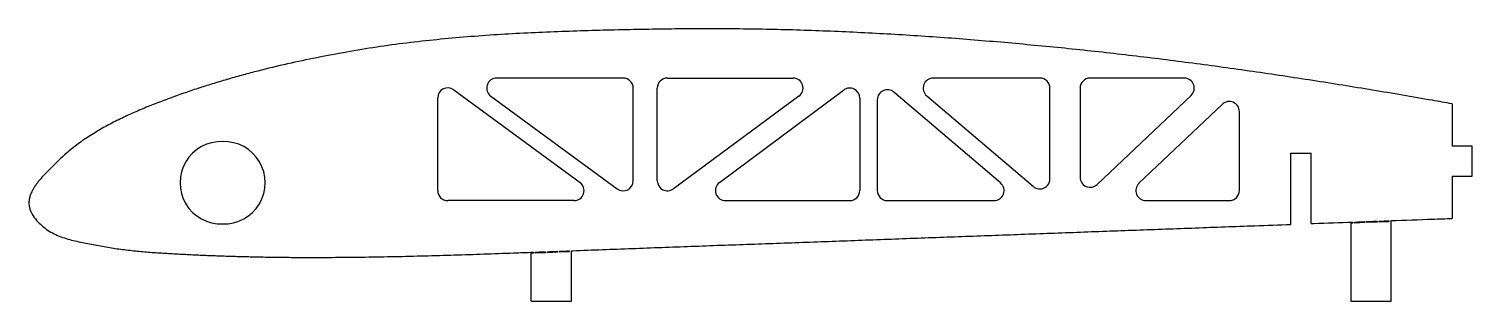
# Model space of a CAD drawing. Header units: millimetres. Extents: x 0 to 143, y -10 to 17.
import ezdxf

# ---------------------------------------------------------------- set-up
doc = ezdxf.new("R2010")
doc.units = ezdxf.units.MM

msp = doc.modelspace()

# ---------------------------------------------------------------- linework, layer by layer
at = {"color": 7, "linetype": 'Continuous', "lineweight": 25}
for p, q in [((59, 12.19), (46.45, 12.19)), ((63.39, 12.19), (75.87, 12.19)), ((100.39, 12.19), (89.8, 12.19)), ((114.72, 12.19), (105.38, 12.19)), ((40.58, 1), (40.58, 10.22)), ((42.17, 11.02), (54.72, 1.81)), ((45.86, 10.39), (58.41, 1.17)), ((60, 1.98), (60, 11.19)), ((62.39, 1.98), (62.39, 11.19)), ((76.46, 10.39), (63.99, 1.18)), ((68.57, 1.8), (80.9, 11)), ((82.5, 10.2), (82.5, 1)), ((96.48, 1.76), (85.89, 10.79)), ((89.15, 10.43), (99.74, 1.4)), ((101.39, 2.17), (101.39, 11.19)), ((104.38, 11.19), (104.38, 2.33)), ((106.07, 1.6), (115.41, 10.47)), ((84.24, 10.03), (84.24, 1)), ((118.51, 9.58), (110.23, 1.73)), ((120.2, 1), (120.2, 8.86)), ((141.32, 9.63), (141.32, 5.42)), ((125.32, 4.71), (127.32, 4.71)), ((125.32, -2.36), (125.32, 4.71)), ((127.32, -2.29), (127.32, 4.71)), ((143.32, 5.42), (141.32, 5.42)), ((143.32, 2.42), (143.32, 5.42)), ((141.32, 2.42), (143.32, 2.42)), ((141.32, 2.42), (141.32, -1.77)), ((54.12, 0), (41.58, 0)), ((69.17, 0), (81.5, 0)), ((85.24, 0), (95.83, 0)), ((110.92, 0), (119.2, 0)), ((131.47, -2.23), (131.26, -2.24)), ((131.26, -2.24), (131.26, -10)), ((131.47, -2.13), (131.47, -2.23)), ((131.67, -2.23), (131.67, -2.13)), ((132.67, -2.19), (131.67, -2.23)), ((132.67, -2.09), (132.67, -2.19)), ((132.87, -2.18), (132.87, -2.08)), ((133.87, -2.14), (132.87, -2.18)), ((133.87, -2.04), (133.87, -2.14)), ((134.07, -2.14), (134.07, -2.04)), ((135.06, -2.1), (134.07, -2.14)), ((135.06, -2), (135.06, -2.1)), ((135.26, -10), (135.26, -1.99)), ((50.09, -5.23), (49.88, -5.24)), ((49.88, -10), (49.88, -5.24)), ((50.09, -5.13), (50.09, -5.23)), ((50.29, -5.22), (50.29, -5.12)), ((51.28, -5.18), (50.29, -5.22)), ((51.28, -5.18), (51.28, -5.08)), ((51.48, -5.18), (51.48, -5.08)), ((52.48, -5.14), (51.48, -5.18)), ((52.48, -5.14), (52.48, -5.04)), ((52.68, -5.13), (52.68, -5.03)), ((53.68, -5.09), (52.68, -5.13)), ((53.68, -5.09), (53.68, -4.99)), ((53.88, -10), (53.88, -4.99)), ((49.88, -10), (53.88, -10)), ((131.26, -10), (135.26, -10))]:
    msp.add_line(p, q, dxfattribs=at)
for centre, radius, start, end in [((46.45, 11.19), 1, 90, 233.7016), ((59, 11.19), 1, 0, 90), ((63.39, 11.19), 1, 90, 180), ((75.87, 11.19), 1, 306.4398, 90), ((89.8, 11.19), 1, 90, 229.5731), ((100.39, 11.19), 1, 0, 90), ((105.38, 11.19), 1, 90, 180), ((114.72, 11.19), 1, 313.503, 90), ((41.58, 10.22), 1, 53.7016, 180), ((81.5, 10.2), 1, 360, 126.7254), ((85.24, 10.03), 1, 49.5731, 180), ((119.2, 8.86), 1, 360, 133.503), ((19.09, 1.78), 4.1, 88.1337, 271.8663), ((19.35, 1.78), 4.1, 268.1337, 91.8663), ((54.12, 1), 1, 270, 53.7016), ((59, 1.98), 1, 233.7016, 0), ((63.39, 1.98), 1, 180, 306.4398), ((69.17, 1), 1, 126.7254, 270), ((95.83, 1), 1, 270, 49.5731), ((100.39, 2.17), 1, 229.5731, 0), ((105.38, 2.33), 1, 180, 313.503), ((110.92, 1), 1, 133.503, 270), ((41.58, 1), 1, 180, 270), ((81.5, 1), 1, 270, 0), ((85.24, 1), 1, 180, 270), ((119.2, 1), 1, 270, 0)]:
    msp.add_arc(centre, radius, start, end, dxfattribs=at)
for points, knots in [([(141.32, 9.63), (140.67, 9.75), (138.04, 10.21), (133.43, 11), (127.49, 11.95), (121.53, 12.85), (115.57, 13.67), (109.6, 14.42), (103.61, 15.09), (97.62, 15.66), (91.62, 16.16), (85.61, 16.56), (79.6, 16.86), (73.58, 17.05), (68.56, 17.1), (64.55, 17.08), (61.54, 17.04), (58.53, 16.98), (55.52, 16.9), (52.51, 16.8), (49.5, 16.67), (46.5, 16.51), (43.5, 16.29), (40.5, 16.02), (37.51, 15.69), (34.52, 15.28), (31.55, 14.79), (28.59, 14.23), (25.65, 13.61), (23.21, 13.02), (21.27, 12.51), (19.82, 12.1), (18.38, 11.67), (16.94, 11.22), (15.52, 10.74), (14.1, 10.23), (12.69, 9.71), (11.29, 9.14), (9.91, 8.54), (8.56, 7.89), (7.23, 7.18), (6.15, 6.53), (5.32, 5.97), (4.71, 5.53), (4.12, 5.07), (3.55, 4.58), (2.99, 4.07), (2.45, 3.54), (1.92, 3.01), (1.4, 2.47), (0.99, 1.99), (0.69, 1.59), (0.48, 1.28), (0.3, 0.95), (0.14, 0.6), (0.03, 0.24), (0, 0), (-0.01, -0.13)], [0.2430262, 0.2430262, 0.2430262, 0.2430262, 0.2532647, 0.2843787, 0.3154927, 0.3466066, 0.3777206, 0.4088346, 0.4399486, 0.4710625, 0.5021765, 0.5332905, 0.5644044, 0.5955184, 0.6266324, 0.6421894, 0.6577463, 0.6733033, 0.6888603, 0.7044173, 0.7199743, 0.7355313, 0.7510882, 0.7666452, 0.7822022, 0.7977592, 0.8133162, 0.8288732, 0.8444302, 0.8599871, 0.8677656, 0.8755441, 0.8833226, 0.8911011, 0.8988796, 0.9066581, 0.9144366, 0.9222151, 0.9299936, 0.9377721, 0.9455506, 0.953329, 0.9572183, 0.9611075, 0.9649968, 0.968886, 0.9727753, 0.9766645, 0.9805538, 0.984443, 0.9883323, 0.9902769, 0.9922215, 0.9941661, 0.9961108, 0.9980554, 1, 1, 1, 1]), ([(-0.01, -0.13), (-0.02, -0.38), (0.05, -0.87), (0.39, -1.53), (0.85, -2.11), (1.4, -2.61), (1.99, -3.04), (2.64, -3.39), (3.33, -3.66), (4.03, -3.88), (4.75, -4.05), (5.47, -4.19), (6.2, -4.34), (6.92, -4.48), (7.64, -4.61), (8.37, -4.73), (9.1, -4.83), (10.08, -4.95), (11.3, -5.07), (12.77, -5.19), (14.24, -5.27), (15.71, -5.35), (17.18, -5.42), (18.65, -5.48), (20.12, -5.53), (21.6, -5.57), (23.07, -5.6), (24.54, -5.63), (26.02, -5.64), (27.98, -5.65), (30.44, -5.64), (33.38, -5.61), (36.33, -5.56), (39.27, -5.49), (42.22, -5.4), (45.16, -5.31), (47.79, -5.21), (49.43, -5.15), (50.09, -5.13)], [0, 0, 0, 0, 0.0038897, 0.0077793, 0.011669, 0.0155587, 0.0194483, 0.023338, 0.0272277, 0.0311173, 0.035007, 0.0388966, 0.0427863, 0.046676, 0.0505656, 0.0544553, 0.058345, 0.0622346, 0.070014, 0.0777933, 0.0855726, 0.093352, 0.1011313, 0.1089106, 0.1166899, 0.1244693, 0.1322486, 0.1400279, 0.1478073, 0.1555866, 0.1711452, 0.1867039, 0.2022626, 0.2178212, 0.2333799, 0.2489385, 0.2644972, 0.274944, 0.274944, 0.274944, 0.274944]), ([(53.88, -4.99), (53.92, -4.98), (54.94, -4.94), (56.94, -4.87), (59.89, -4.76), (62.83, -4.65), (65.77, -4.54), (68.72, -4.43), (71.66, -4.33), (75.59, -4.19), (80.5, -4.01), (86.39, -3.79), (92.28, -3.57), (98.16, -3.36), (104.05, -3.14), (109.94, -2.92), (115.83, -2.71), (120.96, -2.52), (124.12, -2.4), (125.32, -2.36)], [0.2950112, 0.2950112, 0.2950112, 0.2950112, 0.2956145, 0.3111732, 0.3267318, 0.3422905, 0.3578491, 0.3734078, 0.3889665, 0.4045251, 0.4356424, 0.4667598, 0.4978771, 0.5289944, 0.5601117, 0.591229, 0.6223463, 0.6534637, 0.6724631, 0.6724631, 0.6724631, 0.6724631]), ([(127.32, -2.29), (127.41, -2.28), (128.8, -2.23), (130.18, -2.18), (131.47, -2.13)], [0.68303105, 0.68303105, 0.68303105, 0.68303105, 0.68458097, 0.70496161, 0.70496161, 0.70496161, 0.70496161]), ([(132.87, -2.08), (133.08, -2.07), (133.41, -2.06), (133.74, -2.05), (133.87, -2.04)], [0.712354175, 0.712354175, 0.712354175, 0.712354175, 0.715698292, 0.717634579, 0.717634579, 0.717634579, 0.717634579]), ([(135.26, -1.99), (136.64, -1.94), (138.66, -1.87), (140.67, -1.79), (141.32, -1.77)], [0.72502714, 0.72502714, 0.72502714, 0.72502714, 0.74681561, 0.75700645, 0.75700645, 0.75700645, 0.75700645]), ([(50.29, -5.12), (50.54, -5.11), (50.87, -5.1), (51.21, -5.09), (51.28, -5.08)], [0.276000856, 0.276000856, 0.276000856, 0.276000856, 0.280055853, 0.281281255, 0.281281255, 0.281281255, 0.281281255])]:
    msp.add_open_spline(points, degree=3, knots=knots, dxfattribs=at)
for points in [[(131.67, -2.13), (132, -2.11), (132.33, -2.1), (132.67, -2.09)], [(134.07, -2.04), (134.4, -2.03), (134.73, -2.01), (135.06, -2)], [(51.48, -5.08), (51.82, -5.06), (52.15, -5.05), (52.48, -5.04)], [(52.68, -5.03), (53.02, -5.02), (53.35, -5.01), (53.68, -4.99)]]:
    msp.add_open_spline(points, degree=3, dxfattribs=at)

doc.saveas('drawing.dxf')
